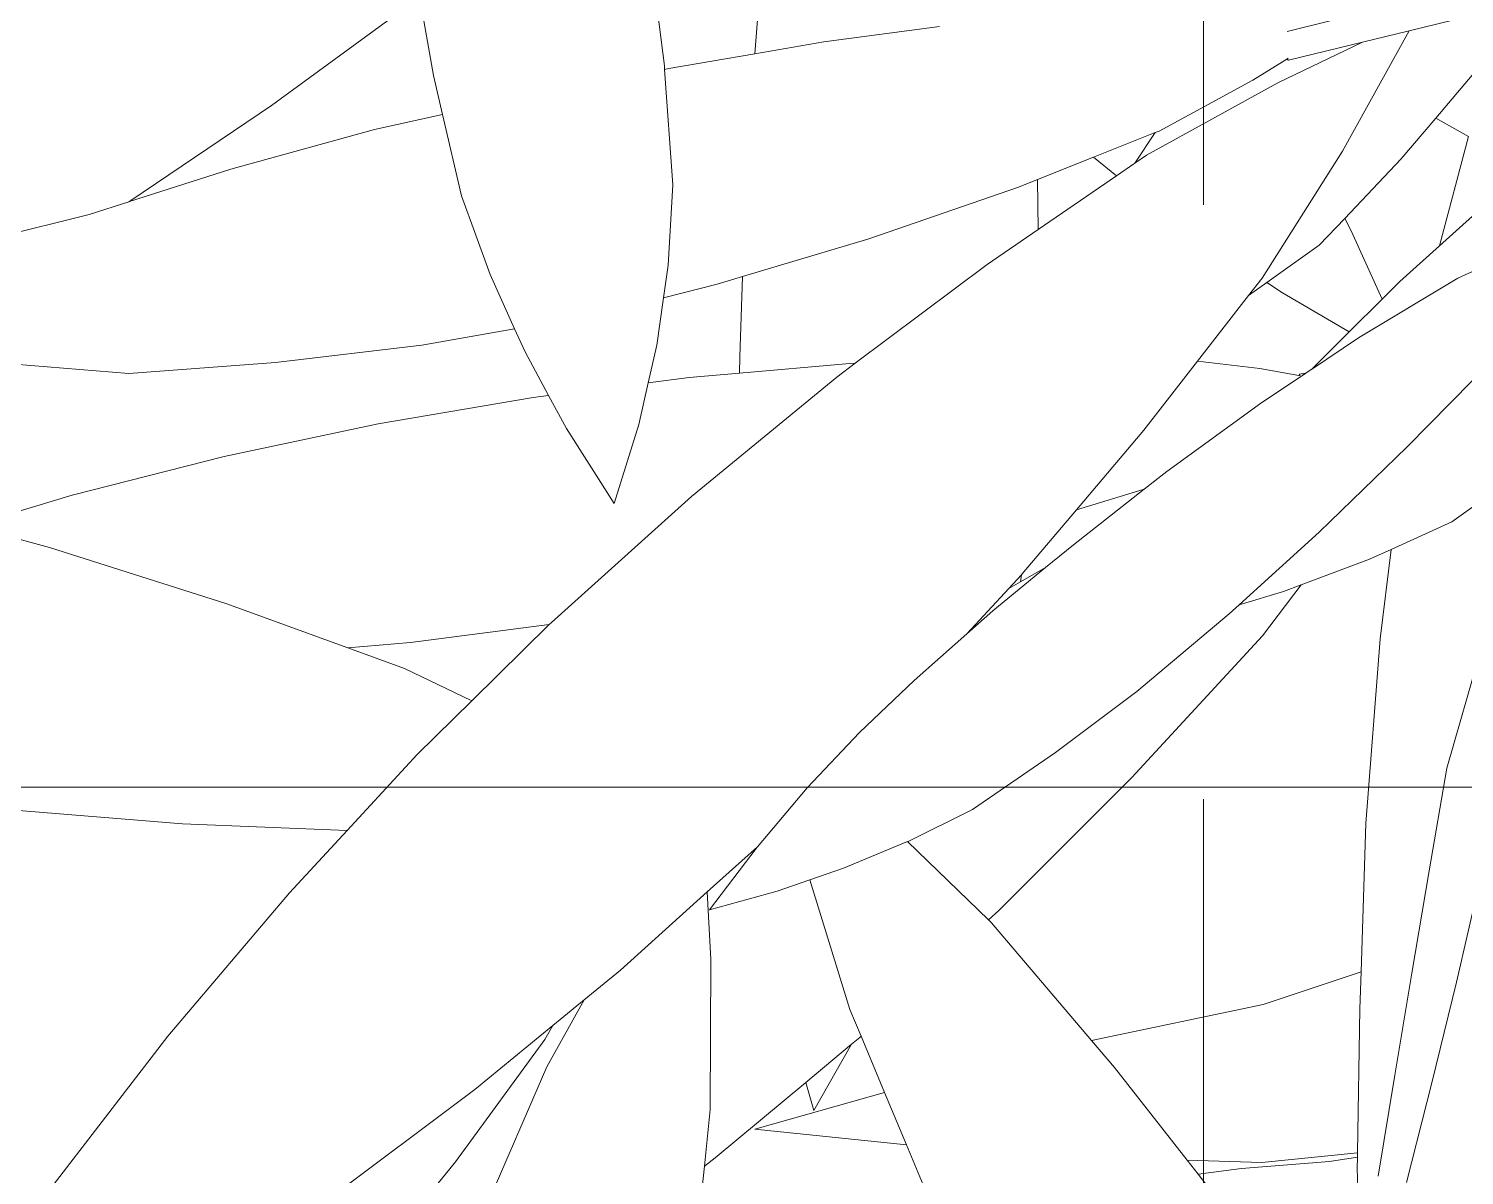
# Model space of a CAD drawing. Header units: millimetres. Extents: x 18 to 174501, y 22 to 24571.
# Drawn here: x 17726.8 to 17877.8, y 22360.5 to 22481.1 of the extents above; entities that cross this region are included whole.
import ezdxf

# ---------------------------------------------------------------- set-up
doc = ezdxf.new("R2010")
doc.units = ezdxf.units.MM
doc.header["$MEASUREMENT"] = 0
doc.linetypes.add('HIDDEN2', pattern=[0.1875, 0.125, -0.0625])
doc.layers.add('AS', color=8, linetype='HIDDEN2', lineweight=5)
doc.layers.add('Edges', color=7, linetype='Continuous', lineweight=18)
doc.styles.get("Standard").update_dxf_attribs({"font": 'arial.ttf'})
doc.dimstyles.new('DIM100', dxfattribs={"dimscale": 0, "dimtxt": 150, "dimasz": 50, "dimexe": 50, "dimexo": 0, "dimgap": 100, "dimtad": 1, "dimtoh": 1, "dimdec": 0, "dimdsep": 46, "dimtxsty": 'Standard', "dimblk": 'ARCHTICK', "dimcen": 1, "dimclrd": 1, "dimclre": 1, "dimadec": 0, "dimazin": 0, "dimtfac": 250, "dimtdec": 0, "dimtix": 1, "dimtmove": 0, "dimatfit": 3, "dimldrblk": 'DOT', "dimfxl": 150, "dimtolj": 1, "dimtzin": 0, "dimlwd": 5, "dimlwe": 5, "dimarcsym": 0})

# ---------------------------------------------------------------- blocks, each defined once
blk = doc.blocks.new('BAMBOOPLAN')
at = {"layer": 'Edges'}
for p, q in [((-4.1478, 4.3792), (-4.1706, 4.5581)), ((-4.0119, 4.3975), (-4.0041, 4.4987)), ((-2.9663, 4.4924), (-3.2119, 4.4308)), ((-4.7381, 4.3199), (-4.5265, 4.4744)), ((-4.4947, 4.3651), (-4.5157, 4.4829)), ((-3.0286, 4.4321), (-2.8762, 4.4692)), ((-3.9082, 4.4154), (-3.7343, 4.4383)), ((-3.129, 4.2513), (-3.0286, 4.4321)), ((-3.0987, 4.4151), (-3.0286, 4.4321)), ((-4.0119, 4.3975), (-3.9082, 4.4154)), ((-3.2258, 4.3541), (-3.0987, 4.4151)), ((-3.2098, 4.388), (-3.0987, 4.4151)), ((-4.1409, 4.3752), (-4.0119, 4.3975)), ((-3.2634, 4.3577), (-3.2123, 4.3896)), ((-3.2123, 4.3896), (-3.2104, 4.3908)), ((-3.2098, 4.388), (-3.2123, 4.3896)), ((-4.481, 4.3062), (-4.4947, 4.3651)), ((-4.1475, 4.3737), (-4.1478, 4.3792)), ((-4.1475, 4.3737), (-4.1409, 4.3752)), ((-4.1352, 4.2005), (-4.1475, 4.3737)), ((-2.9886, 4.3008), (-2.9257, 4.3747)), ((-3.4235, 4.245), (-3.2258, 4.3541)), ((-3.4044, 4.2814), (-3.2634, 4.3577)), ((-4.9498, 4.1771), (-4.7381, 4.3199)), ((-4.5835, 4.2838), (-4.481, 4.3062)), ((-4.4525, 4.184), (-4.481, 4.3062)), ((-3.0411, 4.2392), (-2.9886, 4.3008)), ((-2.9886, 4.3008), (-2.9395, 4.2733)), ((-4.7994, 4.2243), (-4.5835, 4.2838)), ((-3.503, 4.2421), (-3.4104, 4.279)), ((-3.4408, 4.2331), (-3.4104, 4.279)), ((-3.4104, 4.279), (-3.4044, 4.2814)), ((-2.9832, 4.1088), (-2.9395, 4.2733)), ((-3.2497, 4.0605), (-3.129, 4.2513)), ((-3.5872, 4.2086), (-3.503, 4.2421)), ((-3.503, 4.2421), (-3.4686, 4.2141)), ((-3.4686, 4.2141), (-3.4408, 4.2331)), ((-3.4408, 4.2331), (-3.4235, 4.245)), ((-3.1254, 4.1502), (-3.0411, 4.2392)), ((-4.9516, 4.1755), (-4.7994, 4.2243)), ((-3.6156, 4.1973), (-3.5872, 4.2086)), ((-3.5862, 4.1334), (-3.5872, 4.2086)), ((-3.5862, 4.1334), (-3.4686, 4.2141)), ((-4.1423, 4.0799), (-4.1352, 4.2005)), ((-3.8404, 4.1197), (-3.6156, 4.1973)), ((-5.0121, 4.1561), (-4.9527, 4.1751)), ((-4.9527, 4.1751), (-4.9498, 4.1771)), ((-4.9527, 4.1751), (-4.9516, 4.1755)), ((-4.9516, 4.1755), (-4.9498, 4.1771)), ((-4.4098, 4.0661), (-4.4525, 4.184)), ((-2.9832, 4.1088), (-2.9032, 4.1806)), ((-5.195, 4.1104), (-5.0121, 4.1561)), ((-3.1638, 4.1097), (-3.1254, 4.1502)), ((-3.1254, 4.1502), (-3.1157, 4.1316)), ((-3.6625, 4.0811), (-3.5862, 4.1334)), ((-3.1157, 4.1316), (-3.0693, 4.029)), ((-4.0305, 4.0627), (-3.8404, 4.1197)), ((-3.2423, 4.054), (-3.1638, 4.1097)), ((-3.0428, 4.0554), (-2.9832, 4.1088)), ((-2.9554, 4.0605), (-2.8376, 4.1145)), ((-4.1493, 4.0306), (-4.1423, 4.0799)), ((-3.8612, 3.9324), (-3.6625, 4.0811)), ((-4.3728, 3.984), (-4.4098, 4.0661)), ((-4.0685, 4.0513), (-4.0305, 4.0627)), ((-4.0343, 3.9423), (-4.0305, 4.0627)), ((-3.27, 4.0344), (-3.2497, 4.0605)), ((-3.1048, 3.9706), (-2.9554, 4.0605)), ((-4.1493, 4.0306), (-4.0685, 4.0513)), ((-3.3469, 3.9354), (-3.27, 4.0344)), ((-3.27, 4.0344), (-3.2423, 4.054)), ((-3.2423, 4.054), (-3.2191, 4.0385)), ((-3.2191, 4.0385), (-3.1188, 3.9798)), ((-3.0693, 4.029), (-3.0428, 4.0554)), ((-4.1594, 3.9597), (-4.1493, 4.0306)), ((-3.1188, 3.9798), (-3.0693, 4.029)), ((-4.5122, 3.9597), (-4.3728, 3.984)), ((-4.3572, 3.9495), (-4.3728, 3.984)), ((-3.1756, 3.9233), (-3.1188, 3.9798)), ((-3.1756, 3.9233), (-3.1048, 3.9706)), ((-4.732, 3.9335), (-4.5122, 3.9597)), ((-4.3218, 3.884), (-4.3572, 3.9495)), ((-4.1722, 3.9032), (-4.1594, 3.9597)), ((-5.1507, 3.9332), (-4.9527, 3.9171)), ((-4.9527, 3.9171), (-4.732, 3.9335)), ((-4.0347, 3.9178), (-4.0343, 3.9423)), ((-4.0347, 3.9178), (-3.8753, 3.9317)), ((-3.8888, 3.9118), (-3.8612, 3.9324)), ((-3.8753, 3.9317), (-3.8612, 3.9324)), ((-3.4275, 3.8317), (-3.3469, 3.9354)), ((-3.3469, 3.9354), (-3.2532, 3.9244)), ((-3.0315, 3.807), (-2.9011, 3.9395)), ((-4.1722, 3.9032), (-4.1106, 3.9111)), ((-4.1106, 3.9111), (-4.0347, 3.9178)), ((-4.1073, 3.7323), (-3.8888, 3.9118)), ((-3.2532, 3.9244), (-3.1943, 3.9139)), ((-3.2498, 3.8736), (-3.1934, 3.9113)), ((-3.1928, 3.916), (-3.1943, 3.9139)), ((-3.1943, 3.9139), (-3.1918, 3.9134)), ((-3.1934, 3.9113), (-3.1875, 3.9153)), ((-3.191, 3.9167), (-3.1928, 3.916)), ((-3.191, 3.9167), (-3.1837, 3.9178)), ((-3.1889, 3.9151), (-3.1875, 3.9153)), ((-3.1875, 3.9153), (-3.1837, 3.9178)), ((-3.1837, 3.9178), (-3.1758, 3.9231)), ((-3.1758, 3.9231), (-3.1756, 3.9233)), ((-4.345, 3.881), (-4.3218, 3.884)), ((-4.2951, 3.8346), (-4.3218, 3.884)), ((-4.1864, 3.8402), (-4.1722, 3.9032)), ((-4.5781, 3.8414), (-4.345, 3.881)), ((-3.3927, 3.7698), (-3.2498, 3.8736)), ((-4.8091, 3.7924), (-4.5781, 3.8414)), ((-4.2234, 3.7217), (-4.1864, 3.8402)), ((-4.2234, 3.7217), (-4.2951, 3.8346)), ((-3.5286, 3.7122), (-3.4275, 3.8317)), ((-3.1636, 3.6787), (-3.0315, 3.807)), ((-5.0376, 3.7343), (-4.8091, 3.7924)), ((-2.9644, 3.6944), (-2.8311, 3.79)), ((-3.4267, 3.7431), (-3.3927, 3.7698)), ((-5.1921, 3.6881), (-5.0376, 3.7343)), ((-4.3176, 3.5429), (-4.1073, 3.7323)), ((-3.5332, 3.6597), (-3.4267, 3.7431)), ((-3.5286, 3.7122), (-3.4267, 3.7431)), ((-3.61, 3.6159), (-3.5286, 3.7122)), ((-3.0558, 3.6528), (-2.9644, 3.6944)), ((-5.1921, 3.6881), (-5.0719, 3.6558)), ((-3.284, 3.5695), (-3.1636, 3.6787)), ((-5.0719, 3.6558), (-4.8066, 3.5714)), ((-3.5751, 3.6254), (-3.5332, 3.6597)), ((-3.088, 3.6382), (-3.0558, 3.6528)), ((-3.0723, 3.5185), (-3.0558, 3.6528)), ((-3.6543, 3.5606), (-3.5751, 3.6254)), ((-3.6126, 3.6041), (-3.5751, 3.6254)), ((-3.1907, 3.5997), (-3.088, 3.6382)), ((-3.6302, 3.594), (-3.6113, 3.6145)), ((-3.6302, 3.594), (-3.6126, 3.6041)), ((-3.6126, 3.6041), (-3.6113, 3.6145)), ((-3.6113, 3.6145), (-3.61, 3.6159)), ((-3.6932, 3.5261), (-3.6302, 3.594)), ((-3.284, 3.5695), (-3.2173, 3.5897)), ((-3.2488, 3.5229), (-3.1907, 3.5997)), ((-3.2173, 3.5897), (-3.1907, 3.5997)), ((-4.8066, 3.5714), (-4.6235, 3.5047)), ((-3.6932, 3.5261), (-3.6543, 3.5606)), ((-3.2991, 3.5559), (-3.284, 3.5695)), ((-4.5291, 3.513), (-4.3208, 3.5398)), ((-4.437, 3.4253), (-4.3208, 3.5398)), ((-4.3208, 3.5398), (-4.3176, 3.5429)), ((-3.4378, 3.439), (-3.2991, 3.5559)), ((-3.7724, 3.4558), (-3.6932, 3.5261)), ((-3.4452, 3.3098), (-3.2488, 3.5229)), ((-3.0937, 3.2407), (-3.0723, 3.5185)), ((-4.6235, 3.5047), (-4.5291, 3.513)), ((-4.6235, 3.5047), (-4.5384, 3.4737)), ((-4.5384, 3.4737), (-4.437, 3.4253)), ((-2.9719, 3.3242), (-2.9277, 3.4773)), ((-3.8546, 3.3778), (-3.7724, 3.4558)), ((-3.5601, 3.3473), (-3.4378, 3.439)), ((-4.5191, 3.3443), (-4.437, 3.4253)), ((-3.9334, 3.2942), (-3.8546, 3.3778)), ((-4.6247, 3.2303), (-4.5191, 3.3443)), ((-3.6847, 3.2621), (-3.5601, 3.3473)), ((-2.9983, 3.1699), (-2.9719, 3.3242)), ((-3.6451, 3.11), (-3.4452, 3.3098)), ((-4.008, 3.2059), (-3.9334, 3.2942)), ((-5.151, 3.2631), (-4.8719, 3.2402)), ((-3.7807, 3.2145), (-3.6847, 3.2621)), ((-4.8719, 3.2402), (-4.6247, 3.2303)), ((-3.1008, 3.0178), (-3.0937, 3.2407)), ((-4.7114, 3.1368), (-4.6247, 3.2303)), ((-3.7823, 3.2139), (-3.7807, 3.2145)), ((-4.0834, 3.1381), (-4.008, 3.2059)), ((-4.0799, 3.1113), (-4.0085, 3.2053)), ((-4.0085, 3.2053), (-4.008, 3.2059)), ((-3.8787, 3.1735), (-3.7823, 3.2139)), ((-3.6606, 3.0959), (-3.7823, 3.2139)), ((-3.9292, 3.1561), (-3.8787, 3.1735)), ((-3.9785, 3.139), (-3.9292, 3.1561)), ((-3.869, 2.9611), (-3.9292, 3.1561)), ((-3.0244, 3.0159), (-2.9983, 3.1699)), ((-2.9575, 3.0024), (-2.9223, 3.1549)), ((-4.8938, 2.921), (-4.7114, 3.1368)), ((-4.214, 3.0204), (-4.0834, 3.1381)), ((-4.078, 3.0366), (-4.0834, 3.1381)), ((-4.0799, 3.1113), (-3.9785, 3.139)), ((-3.6606, 3.0959), (-3.6451, 3.11)), ((-3.6562, 3.0917), (-3.6606, 3.0959)), ((-3.5059, 2.9149), (-3.6562, 3.0917)), ((-4.2683, 2.9759), (-4.214, 3.0204)), ((-4.0791, 2.8108), (-4.078, 3.0366)), ((-3.2479, 2.9686), (-3.1008, 3.0178)), ((-3.1026, 2.9621), (-3.1008, 3.0178)), ((-3.05, 2.8627), (-3.0244, 3.0159)), ((-2.9944, 2.8511), (-2.9575, 3.0024)), ((-4.3243, 2.875), (-4.2683, 2.9759)), ((-4.3155, 2.9371), (-4.2683, 2.9759)), ((-3.8523, 2.921), (-3.869, 2.9611)), ((-3.5059, 2.9149), (-3.2479, 2.9686)), ((-3.1062, 2.7458), (-3.1026, 2.9621)), ((-4.4326, 2.8409), (-4.3155, 2.9371)), ((-4.3275, 2.916), (-4.3155, 2.9371)), ((-5.0661, 2.6975), (-4.8938, 2.921)), ((-4.4619, 2.7326), (-4.3275, 2.916)), ((-3.8666, 2.909), (-3.8541, 2.9194)), ((-3.8541, 2.9194), (-3.8523, 2.921)), ((-3.8169, 2.8365), (-3.8523, 2.921)), ((-3.4713, 2.8743), (-3.5059, 2.9149)), ((-3.9352, 2.8518), (-3.8666, 2.909)), ((-3.9232, 2.8095), (-3.8666, 2.909)), ((-4.4399, 2.6092), (-4.3243, 2.875)), ((-3.3623, 2.7348), (-3.4713, 2.8743)), ((-4.0715, 2.7383), (-3.9352, 2.8518)), ((-3.9232, 2.8095), (-3.9352, 2.8518)), ((-3.075, 2.7107), (-3.05, 2.8627)), ((-3.0328, 2.7013), (-2.9944, 2.8511)), ((-4.6588, 2.6716), (-4.4326, 2.8409)), ((-4.0117, 2.7813), (-3.8169, 2.8365)), ((-3.7842, 2.7581), (-3.8169, 2.8365)), ((-4.0877, 2.7261), (-4.0791, 2.8108)), ((-4.0117, 2.7813), (-3.7842, 2.7581)), ((-3.759, 2.6977), (-3.7842, 2.7581)), ((-3.25, 2.7314), (-3.1062, 2.7458)), ((-3.1063, 2.7394), (-3.1062, 2.7458)), ((-4.6112, 2.5476), (-4.4619, 2.7326)), ((-4.1084, 2.5225), (-4.0877, 2.7261)), ((-4.0877, 2.7261), (-4.0715, 2.7383)), ((-3.3623, 2.7348), (-3.25, 2.7314)), ((-3.3458, 2.7137), (-3.3623, 2.7348)), ((-3.3458, 2.7137), (-3.2806, 2.7223)), ((-3.2806, 2.7223), (-3.1483, 2.7331)), ((-3.1483, 2.7331), (-3.1063, 2.7394)), ((-3.1066, 2.7217), (-3.1063, 2.7394)), ((-3.1011, 2.5634), (-3.1066, 2.7217)), ((-3.2989, 2.6536), (-3.3458, 2.7137))]:
    blk.add_line(p, q, dxfattribs=at)
blk = doc.blocks.new('GRID')
at = {"layer": 'AS', "ltscale": 1000}
blk.add_line((1826286.57, 42100.38), (1826286.57, 63784.83), dxfattribs=at)
blk = doc.blocks.new('_ArchTick')
at = {"color": 0, "linetype": 'ByBlock', "const_width": 0.15}
blk.add_lwpolyline([(-0.5, -0.5), (0.5, 0.5)], dxfattribs=at)
blk = doc.blocks.new('*D252')
at = {"color": 1, "lineweight": 5, "transparency": 16777216}
for p, q in [((1826088.03, 62258.33), (1826088.03, 62526.65)), ((1826414.22, 62260.66), (1826414.22, 62526.65)), ((1826088.03, 62476.65), (1826038.03, 62476.65)), ((1826088.03, 62476.65), (1826414.22, 62476.65)), ((1826414.22, 62476.65), (1826464.22, 62476.65))]:
    blk.add_line(p, q, dxfattribs=at)
at = {"layer": 'Defpoints', "color": 0, "transparency": 16777216}
for p in [(1826414.22, 62476.65), (1826414.22, 62260.66), (1826088.03, 62258.33)]:
    blk.add_point(p, dxfattribs=at)
at = {"color": 1, "lineweight": 5, "transparency": 16777216, "xscale": 50, "yscale": 50, "zscale": 50}
blk.add_blockref('_ArchTick', (1826088.03, 62476.65), dxfattribs=at)
at = {"color": 1, "lineweight": 5, "transparency": 16777216, "xscale": 50, "yscale": 50, "zscale": 50, "rotation": 180}
blk.add_blockref('_ArchTick', (1826414.22, 62476.65), dxfattribs=at)
at = {"color": 0, "transparency": 16777216, "insert": (1826251.12, 62653.29), "char_height": 150, "attachment_point": 5}
blk.add_mtext('\\A1;326', dxfattribs=at)
blk = doc.blocks.new('_DOT')
at = {"color": 0, "linetype": 'ByBlock'}
blk.add_line((-0.5, 0), (-1, 0), dxfattribs=at)
at = {"color": 0, "linetype": 'ByBlock', "const_width": 0.5}
blk.add_lwpolyline([(-0.25, 0, 1), (0.25, 0, 1)], format="xyb", close=True, dxfattribs=at)
blk = doc.blocks.new('dgf56yrtrr')
dim = blk.add_linear_dim(base=(1826414.22, 62476.65), p1=(1826088.03, 62258.33), p2=(1826414.22, 62260.66), dimstyle='DIM100', override={"dimscale": 1, "dimtmove": 1})
dim.commit()
dim.dimension.update_dxf_attribs({"geometry": '*D252', "text_midpoint": (1826251.12, 62653.29)})

msp = doc.modelspace()

# ---------------------------------------------------------------- block references
for name in ['GRID', 'dgf56yrtrr']:
    msp.add_blockref(name, (-1808436.23, -40075.32))
at = {"xscale": 69.97983938875464, "yscale": 69.97983938875464, "zscale": 69.97983938875464}
msp.add_blockref('BAMBOOPLAN', (18083.91, 22170.71), dxfattribs=at)

doc.saveas('drawing.dxf')
